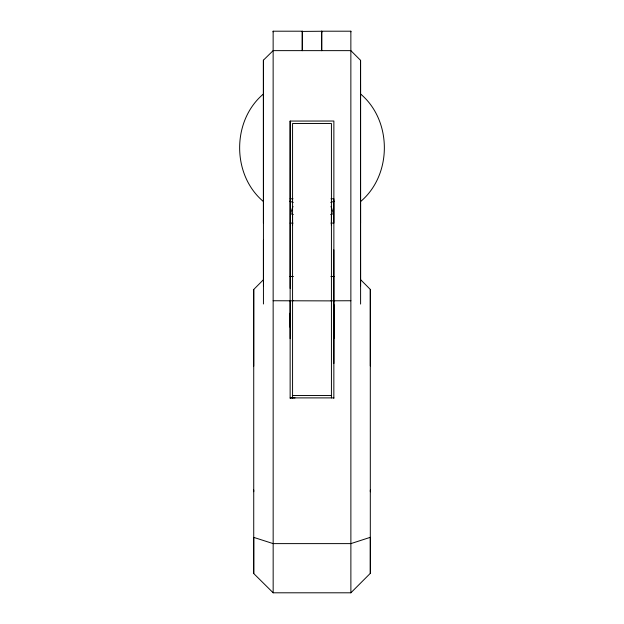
<?xml version="1.0" encoding="UTF-8"?>
<svg xmlns="http://www.w3.org/2000/svg" width="624" height="624" viewBox="0 0 624 624"><rect width="100%" height="100%" fill="white"/><g stroke="black" fill="none" stroke-linecap="round" stroke-linejoin="round"><path stroke-width="0.94" d="M253.742 491.696L253.742 489.957M253.718 366.21L253.726 289.474L263.445 279.724L263.445 285.776M253.734 573.542L253.742 537.389L273.172 543.613L350.891 543.613L370.321 537.319L370.313 573.347L350.883 592.8L273.164 592.8L253.734 573.542L253.726 289.474M302.281 50.638L302.289 31.2L273.14 31.2L273.14 31.863M273.14 31.2L273.164 592.8M290.137 338.637L290.137 313.115M290.144 288.405L290.152 276.448L293.069 276.455M290.137 398.354L290.16 121.033L290.121 276.604M302.258 50.677L302.281 31.2M350.883 592.8L350.86 31.2L321.719 31.2L321.711 32.682M321.711 50.638L321.719 31.2M331.438 213.899L331.43 225.498L331.43 213.853M333.848 338.637L333.856 276.51L330.938 276.51L333.848 276.533M350.86 31.2L350.86 31.863M360.547 201.614L360.594 285.776M360.571 223.072L360.578 60.349L350.86 50.638L273.14 50.63L263.398 60.193L263.414 223.096M370.321 491.774L370.321 490.035M370.305 365.906L370.305 289.411L360.594 279.661M292.968 206.365L290.589 213.681L293.264 214.555M290.152 276.448L293.038 276.533M333.895 397.894L290.183 397.894L295.019 397.917M263.398 60.193L263.445 303.997M360.547 84.482L360.547 94.988M263.445 93.99C231.683 120.65 231.715 175.016 263.523 201.638M360.571 201.568C392.278 174.899 392.285 120.658 360.578 93.998M330.736 202.41L334.308 201.248M330.736 214.555L333.411 213.681L331.032 206.365M290.144 121.064L333.871 121.033L333.871 363.503M290.137 198.783L292.976 198.783M331.016 198.783L333.856 198.783L333.856 223.072L330.931 223.088M290.129 223.096L293.03 223.119M273.164 300.745L293.054 300.807M330.931 300.807L350.883 300.745M292.57 395.507L331.43 395.507M292.57 300.791L331.43 300.885M289.692 201.248L293.264 202.41M370.305 289.411L370.313 573.347M360.578 60.349L360.602 304.067M333.832 249.834L333.84 276.596M302.258 31.418L321.688 31.255L321.688 50.677M292.562 213.868L292.57 225.49M290.129 300.815L290.16 327.397M263.398 240.123L263.414 280.706M333.879 304.528L333.848 398.354M331.43 397.94L331.43 123.49L292.57 123.49L292.57 397.94"/></g></svg>
